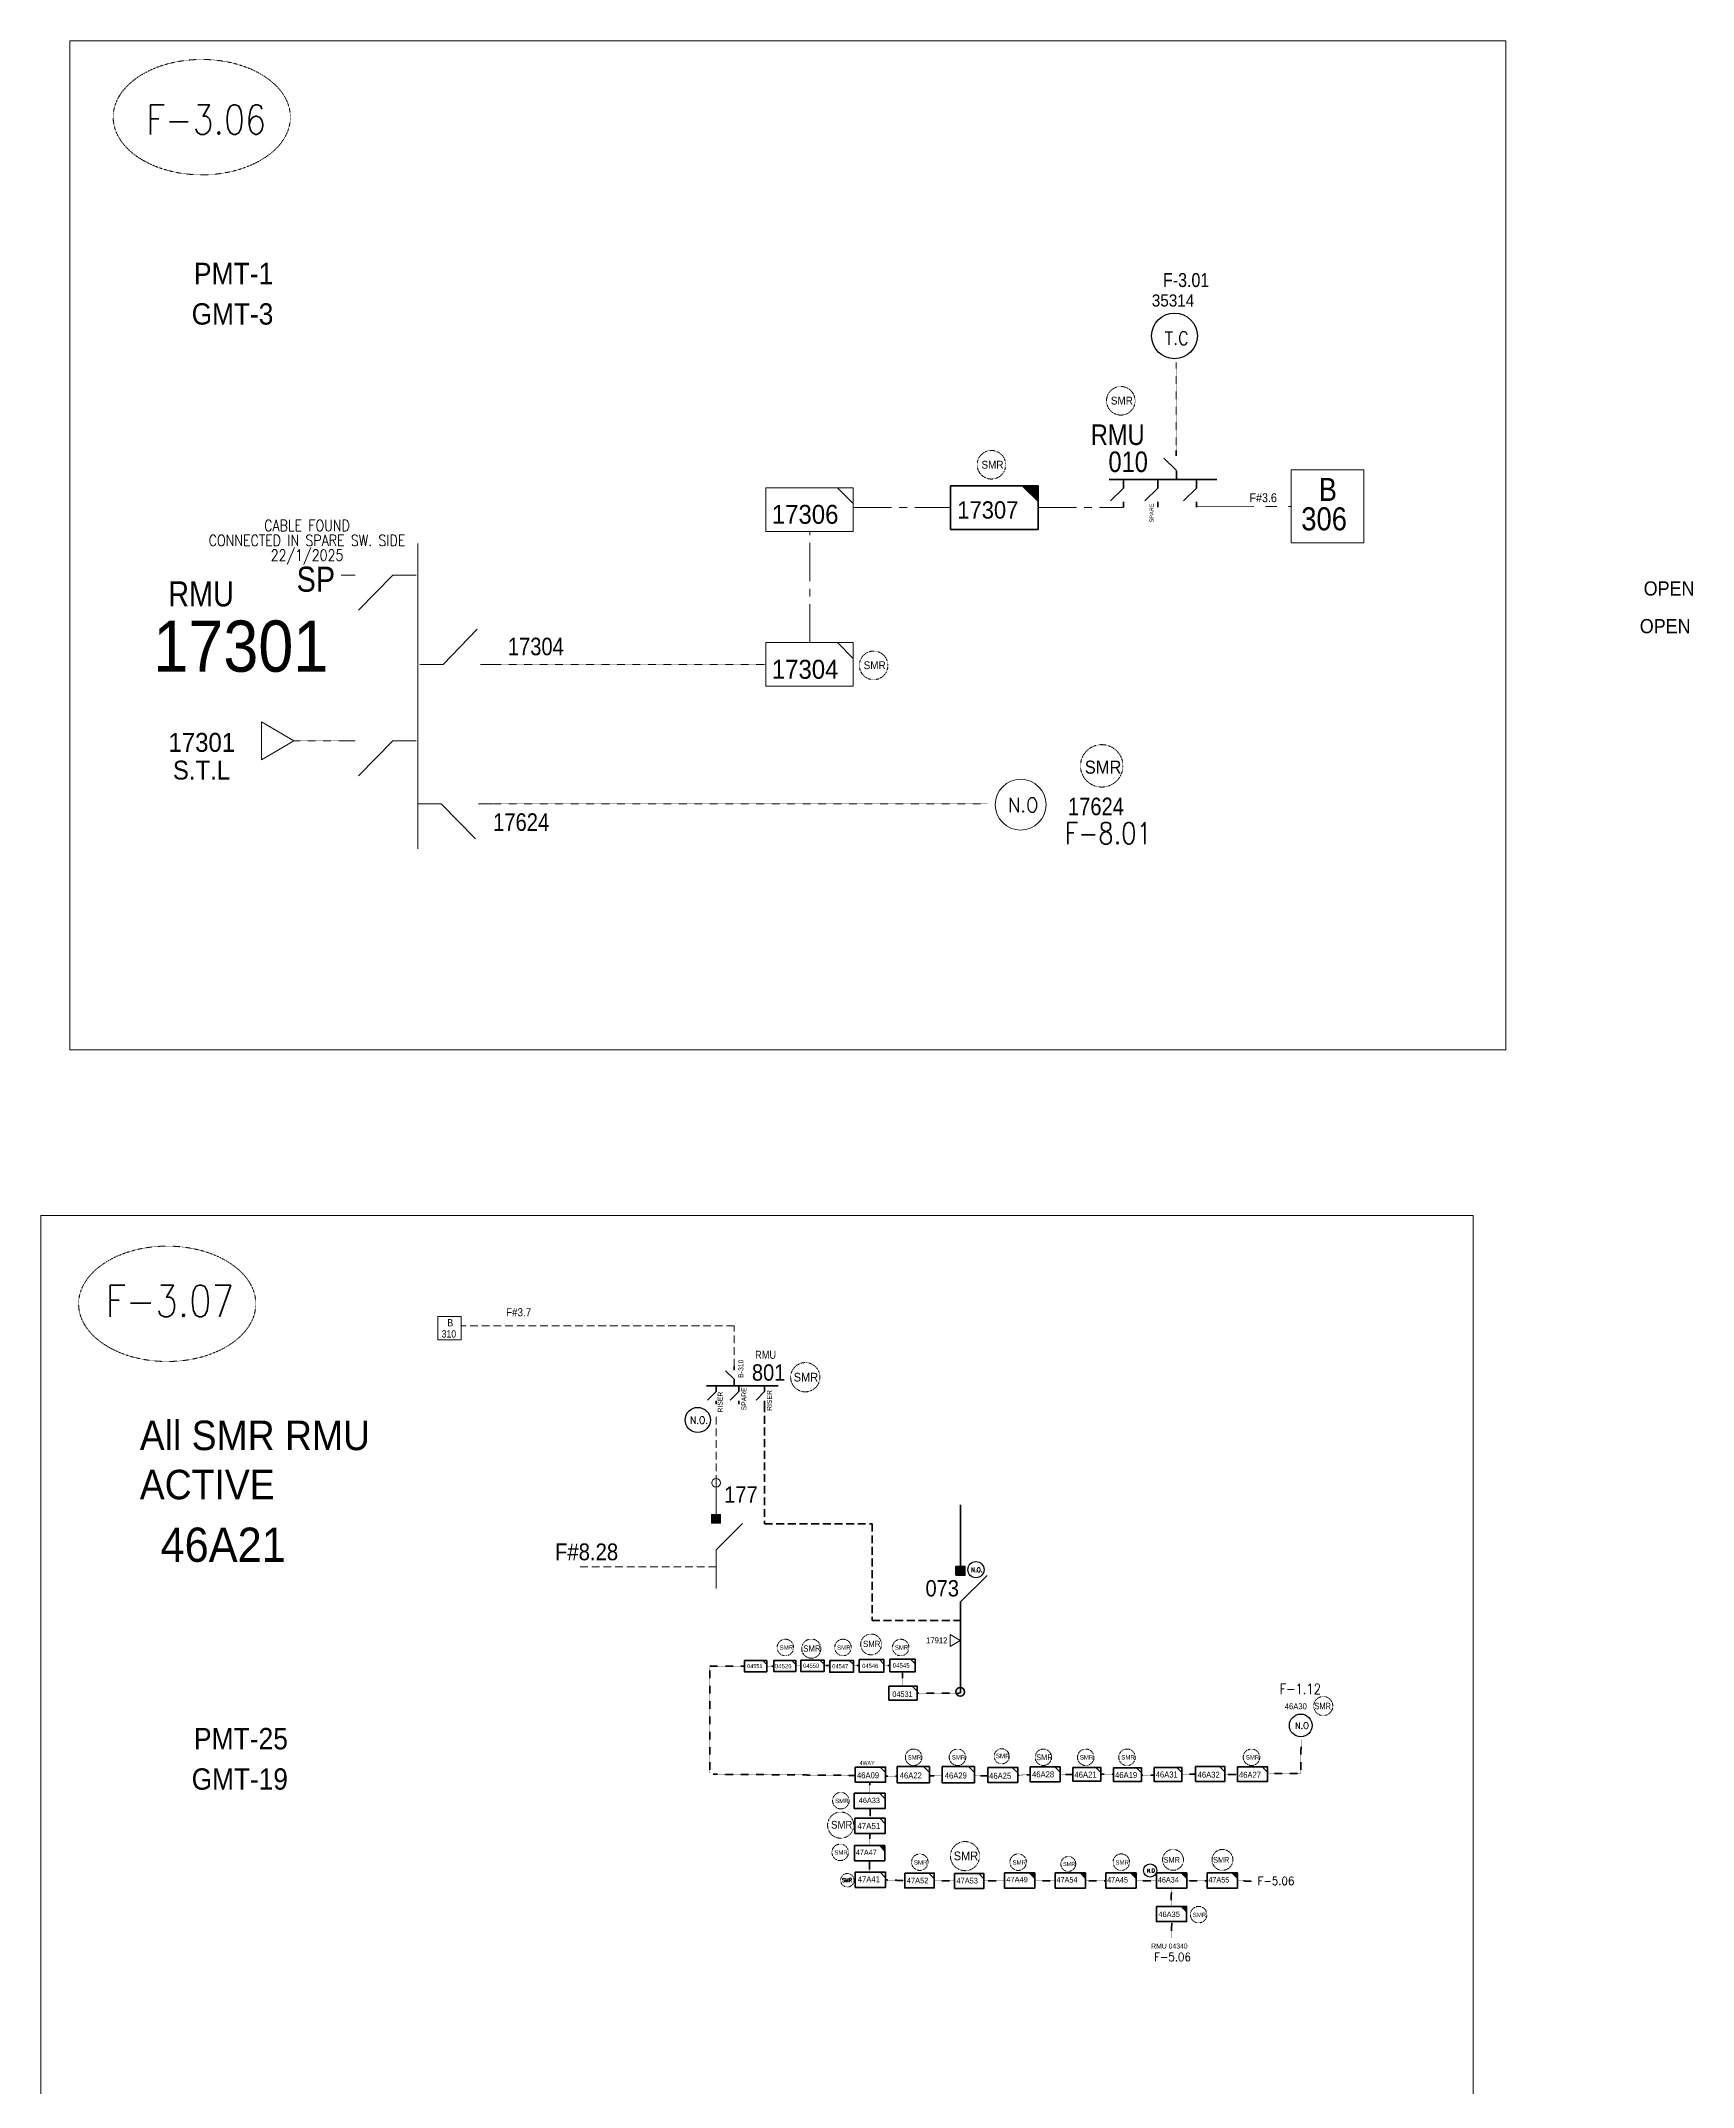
# Model space of a CAD drawing. Header units: metres. Extents: x 65984 to 144644, y -19036 to 23726.
# Drawn here: x 111687 to 112700, y 11641 to 12895 of the extents above; entities that cross this region are included whole.
import ezdxf
from ezdxf.enums import TextEntityAlignment as Align

# ---------------------------------------------------------------- set-up
doc = ezdxf.new("R2010")
doc.units = ezdxf.units.M
doc.header["$MEASUREMENT"] = 0
for name, pattern in [('( Center )', [2, 1.25, -0.25, 0.25, -0.25]), ('DGN Style 3', [0.013877, 0, -0.013877]), ('HIDDEN2', [2381.25, 1587.5, -793.75])]:
    doc.linetypes.add(name, pattern=pattern)
doc.layers.get('0').update_dxf_attribs({"color": 95, "lineweight": 40})
for name, color, linetype, lineweight in [('ABS', 7, 'Continuous', 40), ('ABS NUMBER', 112, 'Continuous', 30), ('d_eos', 111, 'Continuous', 40), ('d_eos no', 121, 'Continuous', 40), ('d_switch', 95, 'Continuous', 40), ('d_tf', 1, 'Continuous', 40), ('d_tf no', 6, 'Continuous', 40), ('d_ug cable', 95, 'Continuous', 40), ('FDR  1  05', 172, 'Continuous', 40), ('FDR  1  16', 234, 'Continuous', 40), ('fedr no', 95, 'Continuous', 40), ('GRID STATION 01', 7, 'Continuous', 40), ('Level 37', 7, 'Continuous', 0), ('O H MAIN FEEDER', 4, 'Continuous', 100), ('SW N O', 114, 'Continuous', 30)]:
    doc.layers.add(name, color=color, linetype=linetype, lineweight=lineweight)
doc.styles.add('NASKHF', font='naskhf.shx', dxfattribs={"height": 8})
doc.styles.add('Style-Arial', font='arial.ttf')
doc.styles.add('Style-ENGINEERING', font='ENGINEERING.shx')
doc.styles.add('Style-msdefault', font='msdefault.shx')
doc.styles.add('Style-simplex', font='simplex.shx')
doc.styles.add('Style-STANDARD', font='STANDARD.shx')

# ---------------------------------------------------------------- blocks, each defined once
blk = doc.blocks.new('TF_8')
at = {"color": 0, "linetype": 'ByBlock', "lineweight": -2}
blk.add_line((6.3, 4.95), (9.9, 1.35), dxfattribs=at)
blk.add_3dface([(-10.1, 4.95), (9.9, 4.95), (9.9, -5.05), (-10.1, -5.05)], dxfattribs=at)
blk = doc.blocks.new('ABS2_1_1')
at = {"color": 0, "linetype": 'ByBlock', "lineweight": -2, "ltscale": 500}
for q in [(-29900, 43500), (0, 0)]:
    blk.add_line((0, 13600), q, dxfattribs=at)
at = {"color": 0, "linetype": 'ByBlock', "lineweight": -2, "ltscale": 500, "flags": 128}
for points in [[(5000, 43600), (-5000, 43600), (-5000, 53600), (5000, 53600)], [(3791, 49653), (3791, 49653), (3791, 49653)]]:
    blk.add_lwpolyline(points, close=True, dxfattribs=at)
at = {"color": 0, "linetype": 'ByBlock', "lineweight": -2, "ltscale": 500}
for points in [[(5000, 43600), (-5000, 43600), (5000, 53600), (-5000, 53600)], [(3791, 49653), (3791, 49653), (3791, 49653)]]:
    blk.add_solid(points, dxfattribs=at)
blk = doc.blocks.new('*U965')
at = {"layer": 'SW N O', "color": 3, "ltscale": 0.426762}
blk.add_circle((0, 0), 16.8, dxfattribs=at)
at = {"layer": 'SW N O', "color": 3, "style": 'Style-STANDARD'}
blk.add_text('N.O.', height=9.6, dxfattribs=at).set_placement((1.7, -0.2), align=Align.MIDDLE_CENTER)
blk = doc.blocks.new('exist.us-1000kva')
at = {"color": 0, "linetype": 'ByBlock', "lineweight": -2, "flags": 128}
blk.add_lwpolyline([(39.99, 12.92), (32.8, 20), (40, 20)], close=True, dxfattribs=at)
at = {"color": 0, "linetype": 'ByBlock', "lineweight": -2, "extrusion": (0, 0, -1)}
blk.add_solid([(-39.99, 12.92), (-32.8, 20), (-40, 20)], dxfattribs=at)
at = {"color": 0, "linetype": 'ByBlock', "lineweight": -2, "xscale": 2, "yscale": 2}
blk.add_blockref('TF_8', (20.2, 10.1), dxfattribs=at)
blk = doc.blocks.new('*U1464')
at = {"layer": 'SW N O', "color": 3, "lineweight": 13, "ltscale": 0.426762}
blk.add_circle((0, 0), 16.8, dxfattribs=at)
at = {"layer": 'SW N O', "color": 3, "lineweight": 13, "style": 'Style-STANDARD'}
blk.add_text('N.O', height=9.6, dxfattribs=at).set_placement((1.7, -0.2), align=Align.MIDDLE_CENTER)
blk = doc.blocks.new('TRA1_730')
at = {"layer": 'd_tf', "color": 94, "linetype": 'Continuous', "lineweight": 13, "ltscale": 0.000741802, "extrusion": (0, 0, -1), "flags": 128}
blk.add_lwpolyline([(-10, -17), (0, 0), (10, -17)], close=True, dxfattribs=at)
blk = doc.blocks.new('TRA1_729')
at = {"layer": 'd_tf', "color": 94, "linetype": 'Continuous', "lineweight": 13, "ltscale": 0.000741802, "xscale": 1.000046566207833, "yscale": 1.000046566207833, "zscale": 1.000046566207833, "rotation": 180}
blk.add_blockref('TRA1_730', (0, 0), dxfattribs=at)
blk = doc.blocks.new('TRA1_304')
at = {"layer": 'd_tf', "color": 22, "linetype": 'Continuous', "lineweight": 0, "ltscale": 0.000236361, "flags": 128}
blk.add_lwpolyline([(10.1, -17), (0.1, 0), (-9.9, -17)], close=True, dxfattribs=at)
blk = doc.blocks.new('TRA1_303')
at = {"layer": 'd_tf', "color": 22, "linetype": 'Continuous', "lineweight": 0, "ltscale": 0.000236361, "xscale": 1.000046566207833, "yscale": 1.000046566207833, "zscale": 1.000046566207833, "rotation": 180}
blk.add_blockref('TRA1_304', (0, 0), dxfattribs=at)
blk = doc.blocks.new('*U3481')
at = {"layer": 'SW N O', "color": 3, "ltscale": 0.426762}
blk.add_circle((0, 0), 16.8, dxfattribs=at)
at = {"layer": 'SW N O', "color": 3, "style": 'Style-STANDARD'}
blk.add_text('N.O.', height=9.6, dxfattribs=at).set_placement((1.7, -0.2), align=Align.MIDDLE_CENTER)
blk = doc.blocks.new('*U3875')
at = {"layer": 'SW N O', "color": 1, "ltscale": 0.426762}
blk.add_circle((0, 0), 16.8, dxfattribs=at)
at = {"layer": 'SW N O', "color": 1, "insert": (1.7, -1.8), "char_height": 9.6, "attachment_point": 5, "line_spacing_factor": 0.6, "style": 'Style-STANDARD'}
blk.add_mtext('T.C', dxfattribs=at)
blk = doc.blocks.new('*U4050')
at = {"layer": 'SW N O', "color": 3, "ltscale": 0.426762}
blk.add_circle((0, 0), 16.8, dxfattribs=at)
at = {"layer": 'SW N O', "color": 3, "style": 'Style-STANDARD'}
blk.add_text('N.O', height=9.6, dxfattribs=at).set_placement((1.7, -0.2), align=Align.MIDDLE_CENTER)
blk = doc.blocks.new('*U4072')
at = {"layer": 'SW N O', "color": 3, "ltscale": 0.426762}
blk.add_circle((0, 0), 16.8, dxfattribs=at)
at = {"layer": 'SW N O', "color": 3, "style": 'Style-STANDARD'}
blk.add_text('N.O', height=9.6, dxfattribs=at).set_placement((1.7, -0.2), align=Align.MIDDLE_CENTER)

msp = doc.modelspace()

# ---------------------------------------------------------------- linework, layer by layer
at = {"layer": 'd_eos', "color": 2, "linetype": 'Continuous', "lineweight": 211, "ltscale": 0.802022}
for p, q in [((112383.4, 12631.5), (112375.5, 12639.2)), ((112383.1, 12640.6), (112383.1, 12643.8)), ((112383.3, 12626.2), (112383.3, 12631.4))]:
    msp.add_line(p, q, dxfattribs=at)
at = {"layer": 'd_eos', "color": 2, "linetype": 'Continuous', "lineweight": 211, "ltscale": 0.690601}
msp.add_line((112342.1, 12626), (112408, 12626), dxfattribs=at)
at = {"layer": 'd_eos', "color": 2, "linetype": 'Continuous', "lineweight": 211, "ltscale": 0.619518}
for p, q in [((112350.8, 12620.8), (112342.8, 12613)), ((112350.8, 12626), (112350.8, 12620.8)), ((112371.9, 12620.8), (112363.9, 12613)), ((112371.9, 12626), (112371.9, 12620.8)), ((112395.5, 12620.8), (112387.6, 12613)), ((112395.5, 12626), (112395.5, 12620.8)), ((112350.8, 12612.3), (112350.8, 12609.1)), ((112371.9, 12612.3), (112371.9, 12609.1)), ((112395.5, 12612.3), (112395.5, 12609.1))]:
    msp.add_line(p, q, dxfattribs=at)
at = {"layer": 'd_eos', "color": 7, "linetype": 'Continuous', "lineweight": 13, "ltscale": 1.96332}
for p, q in [((111918.3, 12586.9), (111918.3, 12399.7)), ((111880, 12567.4), (111871.3, 12567.4)), ((111902.9, 12567.4), (111882, 12545.9)), ((111917.2, 12567.4), (111902.9, 12567.4)), ((111933.8, 12512.6), (111954.7, 12534.2)), ((111919.5, 12512.6), (111933.8, 12512.6)), ((111956.7, 12512.6), (111965.4, 12512.6)), ((111880, 12465.8), (111871.3, 12465.8)), ((111902.9, 12465.8), (111882, 12444.3)), ((111917.2, 12465.8), (111902.9, 12465.8)), ((111918.3, 12427.2), (111932.6, 12427.2)), ((111932.6, 12427.2), (111953.6, 12405.7)), ((111955.5, 12427.2), (111964.2, 12427.2))]:
    msp.add_line(p, q, dxfattribs=at)
at = {"layer": 'd_eos', "color": 2, "linetype": 'Continuous', "lineweight": 211, "ltscale": 0.534681}
for p, q in [((112112.3, 12080.1), (112112.3, 12082.2)), ((112112.3, 12074.5), (112107, 12079.6)), ((112112.3, 12070.9), (112112.3, 12074.5))]:
    msp.add_line(p, q, dxfattribs=at)
at = {"layer": 'd_eos', "color": 2, "linetype": 'Continuous', "lineweight": 211, "ltscale": 0.460401}
msp.add_line((112095.3, 12070.4), (112139.2, 12070.4), dxfattribs=at)
at = {"layer": 'd_eos', "color": 2, "linetype": 'Continuous', "lineweight": 211, "ltscale": 0.413012}
for p, q in [((112101.1, 12070.4), (112101.1, 12066.9)), ((112115.1, 12070.4), (112115.1, 12066.9)), ((112130.9, 12070.4), (112130.9, 12066.9)), ((112101.1, 12066.9), (112095.8, 12061.7)), ((112101.1, 12061.2), (112101.1, 12059.1)), ((112115.1, 12066.9), (112109.8, 12061.7)), ((112115.1, 12061.2), (112115.1, 12059.1)), ((112130.9, 12066.9), (112125.6, 12061.7)), ((112130.9, 12061.2), (112130.9, 12059.1))]:
    msp.add_line(p, q, dxfattribs=at)
at = {"layer": 'd_ug cable', "color": 114, "linetype": 'DGN Style 3', "lineweight": 13}
msp.add_line((112383.1, 12640.6), (112383.1, 12697.8), dxfattribs=at)
at = {"layer": 'd_ug cable', "color": 94, "linetype": 'DGN Style 3', "lineweight": 13}
msp.add_line((111871.3, 12465.8), (111842.3, 12465.8), dxfattribs=at)
at = {"layer": 'd_ug cable', "color": 22, "linetype": 'DGN Style 3', "lineweight": 100}
for p, q in [((112097.3, 11833.1), (112097.3, 11898.5)), ((112118.3, 11898.5), (112097.3, 11898.5)), ((112136.5, 11898.5), (112132.1, 11898.5)), ((112153.1, 11899.1), (112150.1, 11899.1)), ((112170.6, 11898.9), (112167.3, 11898.9)), ((112188.8, 11898.9), (112185.2, 11898.9)), ((112215.4, 11886.3), (112215.4, 11895.1)), ((112250.3, 11882), (112224.4, 11882)), ((112459.7, 11853.4), (112459.5, 11832.7)), ((112099.4, 11832.3), (112185.7, 11831.6)), ((112205, 11831.2), (112212.1, 11831.2)), ((112232, 11831.4), (112239.7, 11831.4)), ((112259.5, 11831.4), (112267.5, 11831.4)), ((112286.1, 11831.8), (112293.8, 11831.9)), ((112312.2, 11832.1), (112319.9, 11832.1)), ((112337, 11832.3), (112344.7, 11832.3)), ((112361.9, 11831.7), (112369.6, 11831.7)), ((112387, 11832.4), (112394.7, 11832.4)), ((112412.9, 11832.2), (112420.6, 11832.2)), ((112439.3, 11832.7), (112459.5, 11832.7)), ((112195.3, 11820.7), (112195.3, 11827.5)), ((112195.5, 11805.3), (112195.5, 11811.4)), ((112195.3, 11788.6), (112195.3, 11796)), ((112195.2, 11772.4), (112195.2, 11779.1)), ((112205, 11767.5), (112216.7, 11767.1)), ((112247.3, 11766.9), (112234.8, 11766.9)), ((112277.7, 11766.9), (112265.3, 11766.9)), ((112308.8, 11766.9), (112296.3, 11766.9)), ((112339.8, 11766.9), (112327.4, 11766.9)), ((112370.9, 11766.9), (112358.4, 11766.9)), ((112401.9, 11766.9), (112389.5, 11766.9)), ((112420.7, 11766.9), (112429.7, 11766.8)), ((112380.2, 11762.5), (112380.1, 11751.3)), ((112380.4, 11742.1), (112380.3, 11732))]:
    msp.add_line(p, q, dxfattribs=at)
at = {"layer": 'd_ug cable', "color": 2, "linetype": 'DGN Style 3', "lineweight": 100}
msp.add_line((112207.6, 11898.9), (112204, 11898.9), dxfattribs=at)
at = {"layer": 'd_ug cable', "color": 94, "linetype": 'DGN Style 3', "lineweight": 13, "flags": 128}
for points in [[(112131.7, 12512.6), (111965.4, 12512.6)], [(111964.2, 12427.2), (112267.4, 12427.2), (112267.4, 12427.2)]]:
    msp.add_lwpolyline(points, dxfattribs=at)
at = {"layer": 'd_ug cable', "color": 6, "linetype": 'HIDDEN2', "lineweight": 13, "ltscale": 0.003}
for points in [[(112112.3, 12082.2), (112112.3, 12107.3), (111944.7, 12107.3)], [(112101.1, 12010.9), (112101.1, 12052.9)]]:
    msp.add_lwpolyline(points, dxfattribs=at)
at = {"layer": 'd_ug cable', "color": 6, "linetype": 'HIDDEN2', "lineweight": 158, "ltscale": 0.003}
msp.add_lwpolyline([(112130.9, 12059.1), (112130.9, 11985.9), (112196.7, 11985.9), (112196.7, 11926.6), (112250.9, 11926.6)], dxfattribs=at)
at = {"layer": 'd_ug cable', "color": 17, "linetype": 'HIDDEN2', "lineweight": 13, "ltscale": 0.003}
msp.add_lwpolyline([(112017.8, 11959.4), (112101.1, 11959.4)], dxfattribs=at)
at = {"layer": 'd_ug cable', "color": 2, "linetype": 'DGN Style 3', "lineweight": 13}
for centre, radius in [((112349.2, 12674.3), 8.76), ((112269.9, 12635.1), 8.76), ((112197.7, 12512.1), 8.76), ((112337.5, 12450.5), 13), ((112155.8, 12075.7), 8.97), ((112196.1, 11911.9), 6.37), ((112143.6, 11910), 5.06), ((112159.5, 11909.3), 5.89), ((112178.9, 11910), 5.06), ((112214.3, 11910), 5.06), ((112473.3, 11874.1), 5.84), ((112222.2, 11842.7), 5.06), ((112249.1, 11842.7), 5.06), ((112276.2, 11843.3), 4.64), ((112327.7, 11842.7), 5.06), ((112353, 11842.7), 5.06), ((112429.3, 11842.7), 5.06), ((112177.6, 11816.1), 5.06), ((112177.5, 11801.1), 8.02), ((112177.2, 11784.4), 5.06), ((112226, 11778.4), 5.06), ((112253.7, 11782.1), 8.92), ((112286.3, 11778.4), 5.06), ((112317, 11777.3), 4.56), ((112349.5, 11778.4), 5.06), ((112381.2, 11779.8), 6.4), ((112411.5, 11779.8), 6.4), ((112181.6, 11767.3), 4.14), ((112396.9, 11746.2), 5.06)]:
    msp.add_circle(centre, radius, dxfattribs=at)
at = {"layer": 'd_ug cable', "color": 1, "linetype": 'DGN Style 3', "lineweight": 13}
msp.add_circle((112301.7, 11842.7), 5.02, dxfattribs=at)
at = {"layer": 'FDR  1  16', "color": 94, "linetype": '( Center )', "lineweight": 13, "ltscale": 18.83057, "flags": 128}
for points in [[(112185.2, 12608.8), (112244.9, 12608.8)], [(112298.5, 12608.8), (112350.8, 12608.8)], [(112158.5, 12526), (112158.5, 12594.2)]]:
    msp.add_lwpolyline(points, dxfattribs=at)
at = {"layer": 'FDR  1  16', "color": 94, "linetype": '( Center )', "lineweight": 13, "ltscale": 28.245855, "flags": 128}
msp.add_lwpolyline([(112395.5, 12609.3), (112453.7, 12609.6)], dxfattribs=at)
at = {"layer": 'fedr no', "color": 82, "linetype": 'DGN Style 3', "lineweight": 13, "true_color": 0x1dc70e}
for centre in [(111785.9, 12848.2), (111764.7, 12120.7)]:
    msp.add_ellipse(centre, major_axis=(54.3, 0), ratio=0.651175, dxfattribs=at)
at = {"layer": 'GRID STATION 01', "color": 1, "lineweight": 13, "ltscale": 0.379284, "flags": 128}
for points in [[(112498.2, 12587.3), (112498.2, 12631.9), (112453.7, 12631.9), (112453.7, 12587.3)], [(111944.8, 12112.9), (111944.8, 12098.7), (111930.6, 12098.7), (111930.6, 12112.9)]]:
    msp.add_lwpolyline(points, close=True, dxfattribs=at)
at = {"layer": 'O H MAIN FEEDER', "color": 6, "lineweight": 13, "ltscale": 0.488306}
msp.add_line((112101.1, 11991.6), (112101.1, 12010.9), dxfattribs=at)
at = {"layer": 'O H MAIN FEEDER', "color": 17, "lineweight": 13, "ltscale": 0.488306}
msp.add_line((112101.1, 11946.1), (112101.1, 11962.4), dxfattribs=at)
at = {"layer": 'O H MAIN FEEDER', "color": 140, "linetype": 'Continuous', "lineweight": 13, "flags": 128}
for points in [[(111705.1, 12894.9), (112585.1, 12894.9), (112585.1, 12276.4), (111705.1, 12276.4)], [(111687.3, 12174.9), (112565.2, 12174.9), (112565.2, 11483.9), (111687.3, 11483.9)]]:
    msp.add_lwpolyline(points, close=True, dxfattribs=at)
at = {"layer": 'O H MAIN FEEDER', "color": 22, "lineweight": 211, "ltscale": 0.000258801, "flags": 128}
for points in [[(112250.9, 11997.5), (112250.9, 11959.7)], [(112250.9, 11934.3), (112250.9, 11882)]]:
    msp.add_lwpolyline(points, dxfattribs=at)
at = {"layer": 'O H MAIN FEEDER', "color": 6, "lineweight": 13, "ltscale": 0.488306}
msp.add_circle((112101.1, 12010.9), 2.66, dxfattribs=at)
at = {"layer": 'O H MAIN FEEDER', "color": 22, "lineweight": 211, "ltscale": 0.488306}
msp.add_circle((112250.8, 11882.8), 2.66, dxfattribs=at)

# ---------------------------------------------------------------- block references
at = {"layer": 'ABS', "color": 7, "linetype": 'Continuous', "lineweight": 13, "ltscale": 0.812883, "xscale": 0.0005446322480400586, "yscale": -0.000544632248040059, "zscale": 0.000360672857092237, "rotation": 180.0000071993245}
msp.add_blockref('ABS2_1_1', (112101.1, 11962.4), dxfattribs=at)
at = {"layer": 'ABS', "color": 7, "linetype": 'Continuous', "lineweight": 211, "ltscale": 0.812883, "xscale": 0.0005446322480400586, "yscale": -0.000544632248040059, "zscale": 0.000360672857092237, "rotation": 180.0000071991901}
msp.add_blockref('ABS2_1_1', (112250.9, 11930.5), dxfattribs=at)
at = {"layer": 'd_tf', "color": 94, "linetype": 'Continuous', "lineweight": 13, "ltscale": 0.000741802, "extrusion": (0, 0, -1), "xscale": 1.161218499386771, "yscale": 1.161218499386771, "zscale": 1.161218499386771, "rotation": 269.9999999999999}
msp.add_blockref('TRA1_729', (-111842.3, 12465.8), dxfattribs=at)
at = {"layer": 'd_tf', "color": 22, "linetype": 'Continuous', "lineweight": 0, "ltscale": 0.000236361, "extrusion": (0, 0, -1), "xscale": 0.37, "yscale": 0.37, "zscale": 0.37, "rotation": 269.9999999999999}
msp.add_blockref('TRA1_303', (-112250.8, 11914.3), dxfattribs=at)
at = {"layer": 'd_tf no', "color": 2, "linetype": 'Continuous', "lineweight": 40, "xscale": 1.339362807788759, "yscale": 1.339362807788759, "zscale": 1.339362807788759, "rotation": 359.9999999999999}
msp.add_blockref('exist.us-1000kva', (112244.9, 12595.4), dxfattribs=at)
at = {"layer": 'FDR  1  05', "color": 94, "linetype": 'Continuous', "lineweight": 13, "xscale": 2.678725615577517, "yscale": 2.678725615577517, "zscale": 1.339362807788759, "rotation": 359.9999999999999}
msp.add_blockref('TF_8', (112158.7, 12607.7), dxfattribs=at)
at = {"layer": 'FDR  1  05', "color": 2, "linetype": 'Continuous', "lineweight": 13, "xscale": 2.678725615577517, "yscale": 2.678725615577517, "zscale": 1.339362807788759, "rotation": 359.9999999999999}
msp.add_blockref('TF_8', (112158.7, 12512.8), dxfattribs=at)
at = {"layer": 'FDR  1  05', "color": 22, "linetype": 'Continuous', "lineweight": 40, "rotation": 359.9999999999999}
for p, xscale, yscale, zscale in [((112125.4, 11898.6), 0.6803824565967314, 0.6803824565967314, 0.2267989657542349), ((112215.8, 11882.1), 0.8641749227906037, 0.8641749227906037, 0.4267622666565712), ((112195.8, 11832.1), 0.9274596586074887, 0.9274596586074887, 0.4267622666565712), ((112378.2, 11832.2), 0.8535245333131425, 0.8535245333131425, 0.4267622666565712), ((112404.1, 11832.5), 0.9011924221422083, 0.9011924221422083, 0.4267622666565712)]:
    msp.add_blockref('TF_8', p, dxfattribs=dict(at, xscale=xscale, yscale=yscale, zscale=zscale))
at = {"layer": 'FDR  1  05', "color": 2, "linetype": 'Continuous', "lineweight": 40, "rotation": 359.9999999999999}
for name, p, xscale, yscale, zscale in [('TF_8', (112143.3, 11898.7), 0.6746600805271199, 0.6746600805271199, 0.4267622666565712), ('TF_8', (112160.3, 11898.8), 0.7054298909846936, 0.7054298909846936, 0.2519988508380388), ('TF_8', (112178.1, 11898.5), 0.7242502294780222, 0.7242502294780222, 0.2799987231533764), ('TF_8', (112196.5, 11898.8), 0.7602920152597665, 0.7602920152597665, 0.3111096923926405), ('TF_8', (112215.5, 11899), 0.7744033987001022, 0.7744033987001022, 0.3456774359918227), ('TF_8', (112222.1, 11832.1), 0.991325737592039, 0.991325737592039, 0.4267622666565712), ('TF_8', (112249.7, 11832.1), 0.991325737592039, 0.991325737592039, 0.4267622666565712), ('TF_8', (112276.9, 11831.9), 0.9215848583404438, 0.9215848583404438, 0.4267622666565712), ('TF_8', (112302.9, 11832.3), 0.9215848583404438, 0.9215848583404438, 0.4267622666565712), ('TF_8', (112328.5, 11832.3), 0.8535245333131425, 0.8535245333131425, 0.4267622666565712), ('TF_8', (112353.4, 11832.1), 0.8535245333131425, 0.8535245333131425, 0.4267622666565712), ('TF_8', (112430, 11832.4), 0.9150409101529209, 0.9150409101529209, 0.4267622666565712), ('TF_8', (112195.4, 11816), 0.9438102176798794, 0.9438102176798794, 0.3840860399909141), ('TF_8', (112195.6, 11800.7), 0.9321661036318464, 0.9321661036318464, 0.3456774359918227), ('exist.us-1000kva', (112186, 11779.3), 0.4631492242017402, 0.4631492242017402, 0.4267622666565712), ('TF_8', (112195.8, 11767.6), 0.9292220966585283, 0.9292220966585283, 0.4267622666565712), ('TF_8', (112225.9, 11767.2), 0.9063738585613489, 0.9063738585613489, 0.3111096923926405), ('TF_8', (112256.4, 11766.9), 0.9011601461905977, 0.9011601461905977, 0.3111096923926405), ('exist.us-1000kva', (112277.9, 11762.5), 0.4631492242017402, 0.4631492242017402, 0.4267622666565712), ('exist.us-1000kva', (112309, 11762.5), 0.4631492242017402, 0.4631492242017402, 0.4267622666565712), ('exist.us-1000kva', (112340, 11762.5), 0.4631492242017402, 0.4631492242017402, 0.4267622666565712), ('exist.us-1000kva', (112371.1, 11762.5), 0.4631492242017402, 0.4631492242017402, 0.4267622666565712), ('exist.us-1000kva', (112402.1, 11762.5), 0.4631492242017402, 0.4631492242017402, 0.4267622666565712), ('exist.us-1000kva', (112371, 11742), 0.4637614590391399, 0.4637614590391399, 0.2799987231533764)]:
    msp.add_blockref(name, p, dxfattribs=dict(at, xscale=xscale, yscale=yscale, zscale=zscale))
at = {"layer": 'SW N O', "color": 1, "xscale": 0.8335748263608413, "yscale": 0.8335748263608413, "zscale": 0.8335748263608413, "rotation": 359.9999999999999}
msp.add_blockref('*U3875', (112382.1, 12714.1), dxfattribs=at)
at = {"layer": 'SW N O', "color": 3, "lineweight": 13, "xscale": 0.9260543774847289, "yscale": 0.9260543774847289, "zscale": 0.9260543774847289}
msp.add_blockref('*U1464', (112287.8, 12426.7), dxfattribs=at)
at = {"layer": 'SW N O', "color": 3}
for name, p, xscale, yscale, zscale in [('*U3481', (112089.9, 12049.5), 0.4590608801452363, 0.4590608801452363, 0.4590608801452363), ('*U965', (112260.4, 11957.7), 0.2950694635422144, 0.2950694635422144, 0.2950694635422144), ('*U4072', (112459.5, 11862.2), 0.4159286019991649, 0.4159286019991649, 0.4159286019991649), ('*U4050', (112367.2, 11773.3), 0.2390062654691937, 0.2390062654691937, 0.2390062654691937)]:
    msp.add_blockref(name, p, dxfattribs=dict(at, xscale=xscale, yscale=yscale, zscale=zscale))

# ---------------------------------------------------------------- texts
at = {"layer": 'ABS NUMBER', "color": 7, "lineweight": 13, "style": 'Style-Arial', "width": 0.88}
msp.add_text('177', height=10, dxfattribs=at).set_placement((112126.6, 12008.8), align=Align.TOP_RIGHT)
at = {"layer": 'ABS NUMBER', "color": 7, "lineweight": 140, "style": 'Style-Arial', "width": 0.88}
msp.add_text('073', height=10, rotation=360, dxfattribs=at).set_placement((112250, 11951.3), align=Align.TOP_RIGHT)
at = {"layer": 'd_eos no', "color": 7, "linetype": 'Continuous', "lineweight": 13, "style": 'Style-Arial', "width": 0.88}
for s, height, p in [('PMT-1', 13.18, (111781.1, 12758.9)), ('17301', 31.38, (111756.2, 12539.6)), ('PMT-25', 13.18, (111781.1, 11860.7))]:
    msp.add_text(s, height=height, dxfattribs=at).set_placement(p, align=Align.TOP_LEFT)
at = {"layer": 'd_eos no', "color": 2, "linetype": 'Continuous', "lineweight": 140, "style": 'Style-Arial', "width": 0.88}
msp.add_text('801', height=10, dxfattribs=at).set_placement((112123.1, 12083.6), align=Align.TOP_LEFT)
at = {"layer": 'd_eos no', "color": 7, "linetype": 'Continuous', "lineweight": 13, "char_height": 13.088, "attachment_point": 1, "style": 'NASKHF'}
for s, insert in [('\\fArial|b0|i0|c178178|p39;\\H1x;\\W0.88;GMT-3\\P', (111779.7, 12734.1)), ('\\fArial|b0|i0|c178178|p39;\\H1x;\\W0.88;GMT-19\\P', (111779.7, 11835.9))]:
    msp.add_mtext(s, dxfattribs=dict(at, insert=insert))
at = {"layer": 'd_switch', "color": 55, "linetype": 'Continuous', "lineweight": 13, "ltscale": 1.164594, "style": 'Style-ENGINEERING', "width": 0.857143}
msp.add_text('F-3.01', height=8.55, dxfattribs=at).set_placement((112403.4, 12752.6), align=Align.TOP_RIGHT)
at = {"layer": 'd_switch', "color": 7, "linetype": 'Continuous', "lineweight": 30, "style": 'Style-ENGINEERING', "width": 0.857143}
msp.add_text('SPARE', height=2.48, rotation=89.9912, dxfattribs=at).set_placement((112366.8, 12611.3), align=Align.TOP_RIGHT)
at = {"layer": 'd_switch', "color": 7, "linetype": 'Continuous', "lineweight": 13, "style": 'Style-ENGINEERING', "width": 0.857143}
msp.add_text('17304', height=10.76, dxfattribs=at).set_placement((112007.8, 12518.3), align=Align.RIGHT)
msp.add_text('17624', height=10.76, dxfattribs=at).set_placement((111964.5, 12421.4), align=Align.TOP_LEFT)
at = {"layer": 'd_switch', "color": 2, "linetype": 'Continuous', "lineweight": 13, "style": 'Style-ENGINEERING', "width": 0.857143}
msp.add_text('17624', height=10.76, dxfattribs=at).set_placement((112316.8, 12431), align=Align.TOP_LEFT)
at = {"layer": 'd_switch', "color": 2, "linetype": 'Continuous', "lineweight": 30, "style": 'Style-ENGINEERING', "width": 0.857143}
for s, p in [('B-310', (112114.8, 12086.5)), ('SPARE', (112116.7, 12069.5)), ('RISER', (112132.3, 12067.8)), ('RISER', (112102.1, 12066.8))]:
    msp.add_text(s, height=3.04, rotation=89.9912, dxfattribs=at).set_placement(p, align=Align.TOP_RIGHT)
at = {"layer": 'd_switch', "color": 7, "linetype": 'Continuous', "lineweight": 30, "insert": (112198.3, 11840.4), "char_height": 2.37, "attachment_point": 3, "rotation": 359.9912, "style": 'NASKHF'}
msp.add_mtext('\\FENGINEERING;\\H1x;\\W0.857143;4WAY', dxfattribs=at)
at = {"layer": 'd_tf no', "color": 7, "linetype": 'Continuous', "lineweight": 40, "style": 'Style-msdefault', "width": 0.945946}
for s, height, p in [('35314', 7.4, (112368.2, 12739.5)), ('RMU 04340', 3.05, (112367.8, 11728.5))]:
    msp.add_text(s, height=height, dxfattribs=at).set_placement(p, align=Align.TOP_LEFT)
at = {"layer": 'd_tf no', "color": 94, "linetype": 'Continuous', "lineweight": 13, "style": 'Style-msdefault', "width": 0.945946}
for s, p in [('17306', (112135.3, 12610.5)), ('17301', (111765.5, 12470.7))]:
    msp.add_text(s, height=11.61, dxfattribs=at).set_placement(p, align=Align.TOP_LEFT)
at = {"layer": 'd_tf no', "color": 121, "linetype": 'Continuous', "lineweight": 40, "style": 'Style-msdefault', "width": 0.945946}
for s, height, p in [('17307', 10.63, (112249, 12612.7)), ('46A21', 21, (111760.6, 11983.5))]:
    msp.add_text(s, height=height, dxfattribs=at).set_placement(p, align=Align.TOP_LEFT)
at = {"layer": 'd_tf no', "color": 2, "linetype": 'Continuous', "lineweight": 13, "style": 'Style-msdefault', "width": 0.945946}
msp.add_text('17304', height=11.61, dxfattribs=at).set_placement((112135.3, 12515.5), align=Align.TOP_LEFT)
at = {"layer": 'd_tf no', "color": 7, "linetype": 'Continuous', "lineweight": 13, "style": 'Style-msdefault', "width": 0.945946}
msp.add_text('S.T.L', height=11.61, dxfattribs=at).set_placement((111768.2, 12453.7), align=Align.TOP_LEFT)
at = {"layer": 'd_tf no', "color": 1, "linetype": 'Continuous', "lineweight": 40, "style": 'Style-msdefault', "width": 0.945946}
for height, p in [(5.33, (112148.7, 12078.4)), (2.7, (112140.1, 11911.3)), (3.82, (112154.5, 11911.3)), (2.7, (112175.3, 11911.3)), (2.7, (112210.7, 11911.3)), (2.7, (112218.6, 11844)), (2.7, (112245.6, 11844)), (2.7, (112324.1, 11844)), (2.7, (112349.5, 11844)), (2.7, (112425.8, 11844)), (2.7, (112174.1, 11817.3)), (2.7, (112173.6, 11785.7)), (2.7, (112222.4, 11779.6)), (2.7, (112282.8, 11779.6)), (2.7, (112345.9, 11779.6)), (2.43, (112313.8, 11778.5)), (2.7, (112393.3, 11747.4))]:
    msp.add_text('SMR', height=height, dxfattribs=at).set_placement(p, align=Align.TOP_LEFT)
at = {"layer": 'd_tf no', "color": 22, "linetype": 'Continuous', "lineweight": 40, "style": 'Style-msdefault', "width": 0.945946}
for s, height, p in [('17912', 3.7, (112229.9, 11916.2)), ('04551', 2.44, (112120.2, 11899.8)), ('04531', 3.41, (112209.2, 11883.1)), ('46A09', 3.7, (112187.5, 11833.5)), ('46A31', 3.7, (112370.6, 11834)), ('46A32', 3.7, (112396.3, 11833.9))]:
    msp.add_text(s, height=height, dxfattribs=at).set_placement(p, align=Align.TOP_LEFT)
at = {"layer": 'd_tf no', "color": 2, "linetype": 'Continuous', "lineweight": 40, "style": 'Style-msdefault', "width": 0.945946}
for s, height, p in [('04526', 2.66, (112137.2, 11899.9)), ('04550', 2.57, (112154.5, 11900.1)), ('04547', 2.57, (112172.3, 11899.8)), ('04546', 2.57, (112190.7, 11900)), ('04545', 2.71, (112209.4, 11900.4)), ('46A30', 3.7, (112449.7, 11875.8)), ('46A22', 3.7, (112213.7, 11833.4)), ('46A29', 3.7, (112241.3, 11833.4)), ('46A25', 3.7, (112268.5, 11833.2)), ('46A28', 3.7, (112294.8, 11834.1)), ('46A21', 3.7, (112320.8, 11833.9)), ('46A19', 3.7, (112345.7, 11833.7)), ('46A27', 3.7, (112421.6, 11833.8)), ('46A33', 3.26, (112188.6, 11817.9)), ('47A51', 3.85, (112187.7, 11802.5)), ('47A47', 3.39, (112186.8, 11786.1)), ('47A41', 3.7, (112188, 11769.8)), ('47A52', 3.47, (112218.1, 11768.9)), ('47A53', 3.47, (112248.5, 11768.8)), ('47A49', 3.33, (112279, 11769.4)), ('47A54', 3.39, (112309.8, 11769.3)), ('47A45', 3.39, (112340.8, 11769.3)), ('46A34', 3.39, (112371.9, 11769.3)), ('47A55', 3.39, (112402.9, 11769.3)), ('46A35', 3.32, (112372.2, 11748.1))]:
    msp.add_text(s, height=height, dxfattribs=at).set_placement(p, align=Align.TOP_LEFT)
at = {"layer": 'd_tf no', "color": 1, "linetype": 'Continuous', "lineweight": 13, "style": 'Style-msdefault', "width": 0.947368}
msp.add_text('SMR', height=5.32, dxfattribs=at).set_placement((112246.8, 11784.9), align=Align.TOP_LEFT)
at = {"layer": 'd_tf no', "color": 1, "linetype": 'Continuous', "lineweight": 40, "attachment_point": 1, "style": 'NASKHF'}
for s, insert, char_height in [('\\Fmsdefault;\\H1x;\\W0.945946;SMR', (112343.1, 12676.8), 4.798), ('\\Fmsdefault;\\H1x;\\W0.945946;SMR', (112263.8, 12637.5), 4.798), ('\\Fmsdefault;\\H1x;\\W0.945946;SMR', (112191.6, 12514.6), 4.798), ('\\Fmsdefault;\\H1x;\\W0.945946;SMR', (112327.1, 12453.7), 7.996), ('\\Fmsdefault;\\H1x;\\W0.945946;SMR^I', (112191.2, 11914.1), 3.787), ('\\Fmsdefault;\\H1x;\\W0.945946;SMR^I', (112272.6, 11844.9), 2.761)]:
    msp.add_mtext(s, dxfattribs=dict(at, insert=insert, char_height=char_height))
at = {"layer": 'd_tf no', "color": 5, "linetype": 'Continuous', "lineweight": 13, "attachment_point": 1, "style": 'NASKHF'}
for insert, char_height in [((112669.7, 12563.6), 8.676), ((112667.3, 12540.5), 8.679)]:
    msp.add_mtext('\\Fmsdefault;\\H1x;\\W0.945946;OPEN', dxfattribs=dict(at, insert=insert, char_height=char_height))
at = {"layer": 'd_tf no', "color": 121, "linetype": 'Continuous', "lineweight": 40, "insert": (111747.9, 12049.1), "char_height": 18.092, "attachment_point": 1, "style": 'NASKHF'}
msp.add_mtext('\\Fmsdefault;\\H1x;\\W0.945946;All SMR RMU \\PACTIVE', dxfattribs=at)
at = {"layer": 'd_tf no', "color": 2, "lineweight": 13, "insert": (112297.3, 11844.5), "char_height": 3.571, "attachment_point": 1, "style": 'NASKHF'}
msp.add_mtext('\\Fmsdefault;\\H1x;\\W0.925;SMR\\P', dxfattribs=at)
at = {"layer": 'd_tf no', "color": 1, "lineweight": 13, "insert": (112171.6, 11803.7), "char_height": 4.749, "attachment_point": 1, "style": 'NASKHF'}
msp.add_mtext('\\Fmsdefault;\\H1x;\\W0.925;SMR\\P', dxfattribs=at)
at = {"layer": 'd_tf no', "color": 1, "linetype": 'Continuous', "lineweight": 40, "ltscale": 0.729, "insert": (112181.4, 11767.4), "char_height": 2.379, "attachment_point": 5, "line_spacing_factor": 1.2, "style": 'Style-STANDARD'}
msp.add_mtext('\\H1x;\\W0.909091;SMR\\P', dxfattribs=at)
at = {"layer": 'fedr no', "color": 6, "linetype": 'Continuous', "lineweight": 13, "style": 'Style-STANDARD', "width": 0.909091}
for s, height, p in [('F-3.06', 18.16, (111788.6, 12846.7)), ('F-3.07', 19.45, (111766.4, 12122.5))]:
    msp.add_text(s, height=height, dxfattribs=at).set_placement(p, align=Align.MIDDLE_CENTER)
at = {"layer": 'fedr no', "color": 55, "linetype": 'Continuous', "lineweight": 13, "width": 0.909091}
for s, height, style, p in [('F-8.01', 13.22, 'Style-STANDARD', (112341.5, 12409.2)), ('F-1.12', 6.24, 'Style-STANDARD', (112459.2, 11884.6)), ('F-5.06', 5.06, 'Style-simplex', (112444.3, 11766.9)), ('F-5.06', 5.07, 'Style-simplex', (112380.9, 11720.3))]:
    msp.add_text(s, height=height, dxfattribs=dict(at, style=style)).set_placement(p, align=Align.MIDDLE_CENTER)
at = {"layer": 'fedr no', "color": 55, "linetype": 'Continuous', "lineweight": 13, "insert": (111850.4, 12587.6), "char_height": 6.817, "attachment_point": 5, "line_spacing_factor": 0.8, "style": 'Style-STANDARD'}
msp.add_mtext('\\H1x;\\W0.909091;CABLE FOUND \\PCONNECTED IN SPARE SW. SIDE\\P22/1/2025', dxfattribs=at)
at = {"layer": 'GRID STATION 01', "linetype": 'Continuous', "lineweight": 13, "style": 'Style-msdefault'}
for s, height, width, p in [('B', 14.1, 0.888889, (112470.5, 12627)), ('F#3.6', 5.44, 0.9, (112428.1, 12617.6)), ('306', 14.12, 0.888889, (112459.8, 12609)), ('B', 4.5, 0.888889, (111936.4, 12111.3)), ('310', 4.5, 0.888889, (111932.9, 12104.5))]:
    msp.add_text(s, height=height, rotation=360, dxfattribs=dict(at, width=width)).set_placement(p, align=Align.TOP_LEFT)
at = {"layer": 'GRID STATION 01', "linetype": 'Continuous', "lineweight": 13, "style": 'Style-msdefault', "width": 0.9}
msp.add_text('F#3.7', height=5, dxfattribs=at).set_placement((111972.4, 12118), align=Align.TOP_LEFT)
at = {"layer": 'GRID STATION 01', "color": 55, "linetype": 'Continuous', "lineweight": 13, "style": 'Style-msdefault', "width": 0.9}
msp.add_text('F#8.28', height=10.33, dxfattribs=at).set_placement((112002.4, 11973.8), align=Align.TOP_LEFT)
at = {"layer": 'Level 37', "color": 7, "linetype": 'Continuous', "lineweight": 13, "style": 'Style-msdefault', "width": 0.86}
for s, p in [('SP', (111867.6, 12572.6)), ('RMU', (111805.6, 12563.6))]:
    msp.add_text(s, height=15.38, rotation=0.0004, dxfattribs=at).set_placement(p, align=Align.TOP_RIGHT)
at = {"layer": 'Level 37', "color": 2, "linetype": 'Continuous', "lineweight": 100, "style": 'Style-msdefault', "width": 0.86}
msp.add_text('RMU', height=4.9, rotation=0.0004, dxfattribs=at).set_placement((112137.9, 12091.9), align=Align.TOP_RIGHT)
at = {"layer": 'Level 37', "color": 1, "linetype": 'Continuous', "lineweight": 13, "style": 'Style-msdefault', "width": 0.86}
msp.add_text('SMR', height=3.97, rotation=0.0004, dxfattribs=at).set_placement((112478, 11876.1), align=Align.TOP_RIGHT)
at = {"layer": 'Level 37', "color": 1, "linetype": 'Continuous', "lineweight": 13, "ltscale": 0.9, "style": 'Style-msdefault', "width": 0.86}
for p in [(112385.4, 11781.6), (112415.7, 11781.6)]:
    msp.add_text('SMR', height=3.57, rotation=0.0004, dxfattribs=at).set_placement(p, align=Align.TOP_RIGHT)
at = {"layer": 'Level 37', "color": 2, "linetype": 'Continuous', "lineweight": 13, "ltscale": 1.183115, "char_height": 12.595, "attachment_point": 3, "rotation": 0.0004, "style": 'NASKHF'}
for s, insert in [('\\Fmsdefault;\\H1x;\\W0.86;RMU', (112363.8, 12659.8)), ('\\Fmsdefault;\\H1x;\\W0.86;010', (112365.8, 12643.2))]:
    msp.add_mtext(s, dxfattribs=dict(at, insert=insert))

doc.saveas('drawing.dxf')
